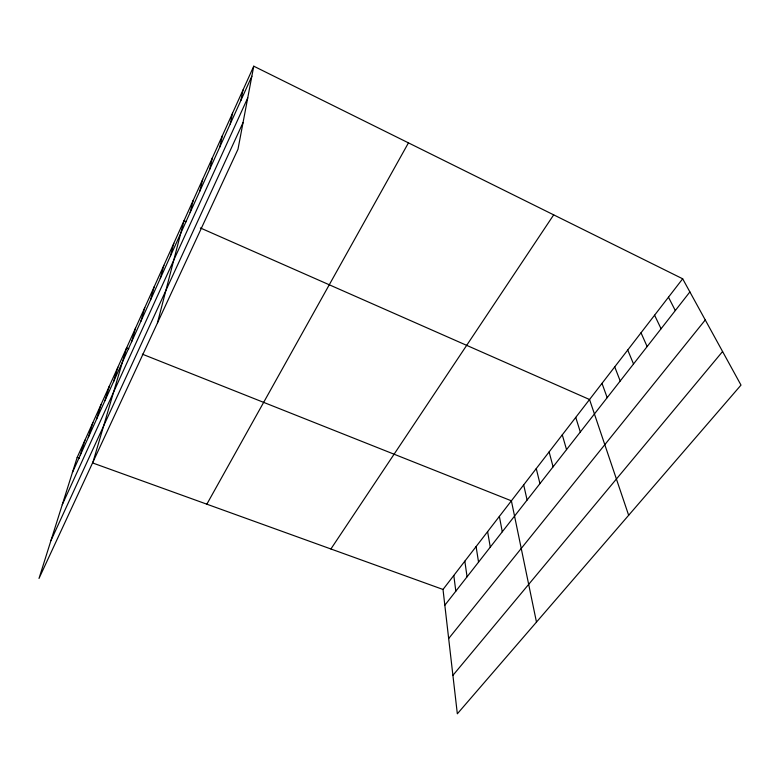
<?xml version="1.0" encoding="UTF-8"?>
<svg xmlns="http://www.w3.org/2000/svg" width="780" height="780" viewBox="0 0 780 780"><rect width="100%" height="100%" fill="white"/><g stroke="black" fill="none" stroke-linecap="round" stroke-linejoin="round"><path stroke-width="1.17" d="M253.753 66.193L237.988 149.243L39 578.448L77.191 457.373L253.753 66.193L682.675 278.791L741 385.096L457.334 713.807L443.011 589.456L682.675 278.791M240.883 100.435L243.019 89.973M230.207 124.01L232.557 113.149M219.814 146.981L222.358 135.739M209.674 169.377L212.413 157.784M199.787 191.207L202.712 179.273M190.144 212.501L193.245 200.255M157.433 322.988L184.002 220.74L186.176 221.695M170.362 256.201L173.794 243.341M160.261 278.509L163.858 265.356M150.433 300.222L154.177 286.806M140.858 321.37L144.749 307.7M131.528 341.971L135.554 328.058M93.064 461.838L126.594 347.919L128.846 348.816M113.578 381.625L117.858 367.282M104.93 400.706L109.327 386.178M96.505 419.328L101 404.625M88.276 437.492L92.879 422.623M80.242 455.227L84.942 440.203M72.413 472.543L251.843 76.235M62.254 504.738L247.738 97.88M50.934 540.628L243.048 122.577M206.846 504.182L408.447 142.867M330.905 548.974L553.693 214.861M444.824 605.241L689.881 291.925M448.666 638.547L705.266 319.966M452.907 675.363L722.582 351.526M77.191 457.373L79.423 458.182M92.791 463.008L443.011 589.456M142.34 354.169L511.387 500.818L536.474 622.099M200.362 227.955L589.543 399.516L628.66 515.278M668.48 297.2L675.304 310.557M654.586 315.198L661.069 328.76M641.014 332.797L647.137 346.564M627.725 350.025L633.526 363.977M614.728 366.873L620.207 381.001M602.004 383.36L607.181 397.663M575.747 417.388L580.32 432.013M562.283 434.85L566.543 449.621M549.12 451.912L553.088 466.83M536.26 468.585L539.945 483.629M523.682 484.887L527.105 500.048M499.366 516.399L502.281 531.784M487.607 531.648L490.279 547.131M476.092 546.566L478.549 562.136M464.831 561.171L467.064 576.81M453.804 575.465L455.822 591.182"/></g></svg>
